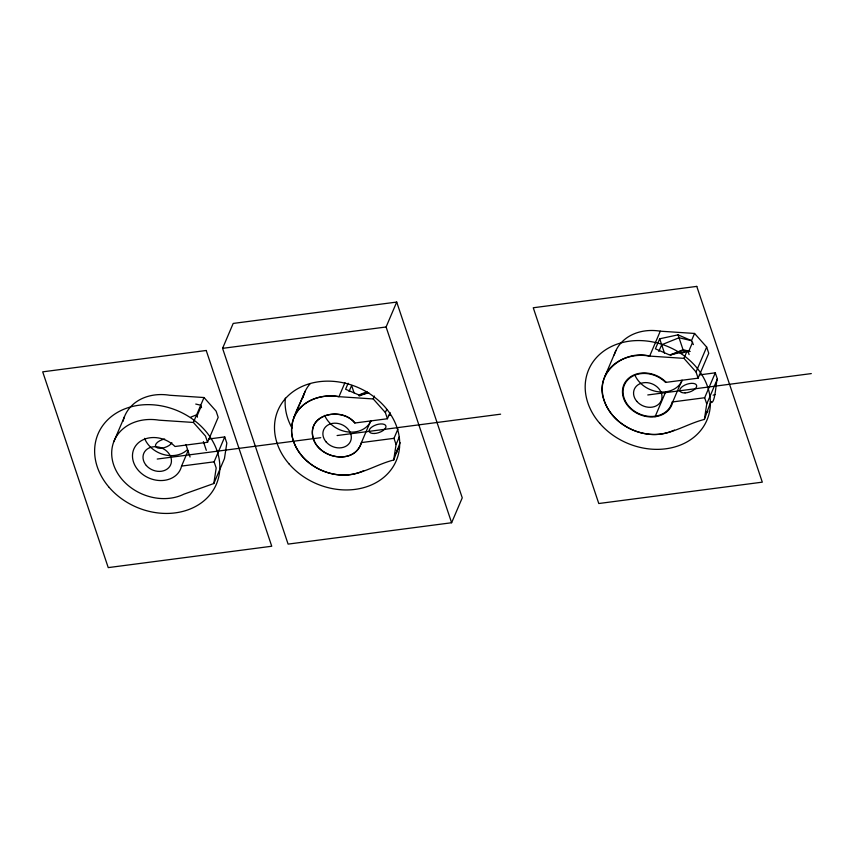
<?xml version="1.0" encoding="UTF-8"?>
<svg xmlns="http://www.w3.org/2000/svg" width="854" height="854" viewBox="0 0 854 854"><rect width="100%" height="100%" fill="white"/><g stroke="black" fill="none" stroke-linecap="round" stroke-linejoin="round"><path stroke-width="1.28" d="M214.108 461.833L181.56 466.081A25.428 20.72 23.1 0 1 147.795 477.514A25.428 20.72 23.1 0 1 136.736 444.486A25.428 20.72 23.1 0 1 175.006 446.503L207.565 442.255L205.483 436.052L193.378 422.452L159.111 420.179A46.756 38.11 23.1 0 0 113.614 464.736A46.756 38.11 23.1 0 0 183.877 494.178L213.82 483.524L216.19 468.024L214.108 461.833L224.741 436.917L208.461 439.041M304.291 393.32L293.669 418.236C287.157 435.113 296.626 454.029 310.589 463.978C318.681 469.967 328.363 473.767 338.376 474.824C358.05 477.311 375.397 464.512 393.694 460.018L396.064 444.528L399.384 436.746M615.883 350.62L604.354 377.649C597.843 394.527 607.311 413.443 621.274 423.392C629.366 429.381 639.048 433.181 649.061 434.238C668.735 436.714 686.082 423.926 704.379 419.431L706.749 403.942L717.371 379.027L715.3 372.824L699.319 374.917M710.347 401.583C715.289 407.326 716.1 379.016 717.371 379.027M393.694 460.018L400.11 442.628M704.379 419.431L710.304 402.992L711.083 401.775L711.542 402.65M305.198 391.217C299.295 406.899 286.816 423.669 293.488 441.24C296.936 451.275 304.141 459.687 312.852 465.579C327.573 475.358 347.493 478.475 363.751 470.682M113.795 441.731L124.428 416.827M222.574 348.347L233.195 323.431L396.715 302.07L462.249 497.829L451.617 522.744L288.097 544.105L222.574 348.347L386.093 326.986L396.715 302.07M193.378 422.452L204.01 397.537L169.732 395.263A46.756 38.11 23.1 0 0 123.083 421.246M197.05 415.941L201.128 406.387M181.56 466.081L188.136 450.656M207.565 442.255L218.186 417.339L216.115 411.137L204.01 397.537M213.82 483.524L224.453 458.609L226.812 443.109L224.741 436.917M344.952 382.667L338.974 396.683C322.236 393.609 302.209 399.885 294.566 416.122M348.144 383.254L345.592 389.232L359.022 395.028L368.864 392.915M349.072 391.474L351.624 385.496L354.068 392.808M370.721 420.787L361.423 442.585C354.784 465.27 319.225 458.897 313.386 438.646C305.647 414.425 342.091 406.056 354.869 423.008L387.428 418.748L385.357 412.557L373.251 398.946L374.479 396.075M385.357 412.557L386.681 409.44M387.428 418.748L390.086 412.525M396.064 444.528L393.982 438.326L397.964 428.986M715.3 372.824L704.667 397.74L672.109 401.999A25.428 20.72 23.1 0 1 638.344 413.432A25.428 20.72 23.1 0 1 627.295 380.393A25.428 20.72 23.1 0 1 665.565 382.421L698.113 378.162L708.745 353.257L706.664 347.055L694.569 333.455L660.291 331.181L649.659 356.097C632.921 353.022 612.905 359.299 605.262 375.536M693.384 344.589L691.494 340.65L678.065 334.843L659.683 338.792L655.402 348.827L669.504 354.922L687.011 351.165L688.324 352.286L689.103 354.634M658.829 351.464L661.679 344.77L679.037 337.757L691.494 340.65L694.569 333.455M655.071 416.741L665.693 391.826M698.113 378.162L696.042 371.97L683.937 358.36L687.011 351.165L681.108 353.545M688.324 352.286L692.605 342.251M682.026 380.115L672.728 401.914A26.004 21.201 23.1 0 1 638.226 413.891A26.004 21.201 23.1 0 1 626.879 379.998A26.004 21.201 23.1 0 1 666.173 382.336M696.042 371.97L706.664 347.055M293.669 418.236C300.459 400.633 321.488 393.448 338.974 396.683L373.251 398.946M397.163 451.894L395.188 453.741M707.849 411.308L705.874 413.155M674.436 430.096C648.464 442.372 613.706 427.715 604.173 400.654C593.498 373.422 623.996 349.265 649.659 356.097L683.937 358.36M190.752 417.158L196.655 414.777L197.455 417.168M358.829 395.028L367.092 391.687M359.182 396.064L367.444 392.723M670.326 354.89L683.051 349.756L690.192 351.41M671.041 354.997L682.848 350.236L689.082 351.677M713.133 395.188L715.001 394.516M388.335 415.546L390.363 415.279M157.221 459.046L320.741 437.686M337.095 435.54L500.615 414.179M647.78 394.954L811.3 373.593M393.982 438.326L361.423 442.585C354.186 466.604 315.5 457.84 312.553 435.241C309.767 412.311 342.764 407.892 354.869 423.008M195.747 404.059L200.733 405.212L201.533 407.614M704.667 397.74L706.749 403.942M678.065 334.843L683.051 349.756M659.683 338.792L664.497 353.161M386.093 326.986L451.617 522.744M203.391 441.582L206.316 450.325M185.884 444.507L190.058 457.007M171.878 442.735A8.764 4.11 -18.5 0 1 161.876 448.147A8.764 4.11 -18.5 0 1 155.567 444.87A8.764 4.11 -18.5 0 1 164.673 438.999M399.501 447.485A64.285 52.404 23.1 0 1 396.427 450.656M292.047 428.132A64.285 52.404 23.1 0 1 285.343 398.103M371.031 420.787A25.428 20.72 23.1 0 1 348.048 431.953A25.428 20.72 23.1 0 1 324.637 415.386M302.957 397.75A46.756 38.11 23.1 0 1 310.205 383.67M187.111 449.962A25.428 20.72 23.1 0 1 163.733 454.584A25.428 20.72 23.1 0 1 144.55 438.348M614.229 354.922A46.756 38.11 23.1 0 1 660.291 331.181M681.855 381.258A26.004 21.201 23.1 0 1 658.338 391.805A26.004 21.201 23.1 0 1 634.906 375.162M206.22 350.482L42.7 371.842L108.234 567.611L271.743 546.24L206.22 350.482M696.779 286.389L533.259 307.76L598.782 503.518L762.302 482.158L696.779 286.389M109.205 487.431A64.285 52.404 23.1 0 0 216.019 485.04A64.285 52.404 23.1 0 0 146.45 404.657A64.285 52.404 23.1 0 0 109.205 487.431M146.312 465.494A14.614 11.913 23.1 0 0 170.587 464.95A14.614 11.913 23.1 0 0 154.777 446.685A14.614 11.913 23.1 0 0 146.312 465.494M599.754 423.349A64.285 52.404 23.1 0 0 706.578 420.947A64.285 52.404 23.1 0 0 637.009 340.575A64.285 52.404 23.1 0 0 599.754 423.349M636.87 401.412A14.614 11.913 23.1 0 0 661.145 400.868A14.614 11.913 23.1 0 0 645.336 382.592A14.614 11.913 23.1 0 0 636.87 401.412M289.068 463.935A64.285 52.404 23.1 0 0 395.893 461.534A64.285 52.404 23.1 0 0 326.324 381.162A64.285 52.404 23.1 0 0 289.068 463.935M374.404 433.49A8.764 4.11 -18.5 0 0 385.901 425.997A8.764 4.11 -18.5 0 0 372.397 426.648A8.764 4.11 -18.5 0 0 374.404 433.49M326.185 441.998A14.614 11.913 23.1 0 0 350.46 441.454A14.614 11.913 23.1 0 0 334.651 423.189A14.614 11.913 23.1 0 0 326.185 441.998M685.089 392.904A8.764 4.11 -18.5 0 0 696.597 385.41A8.764 4.11 -18.5 0 0 683.083 386.061A8.764 4.11 -18.5 0 0 685.089 392.904"/></g></svg>
